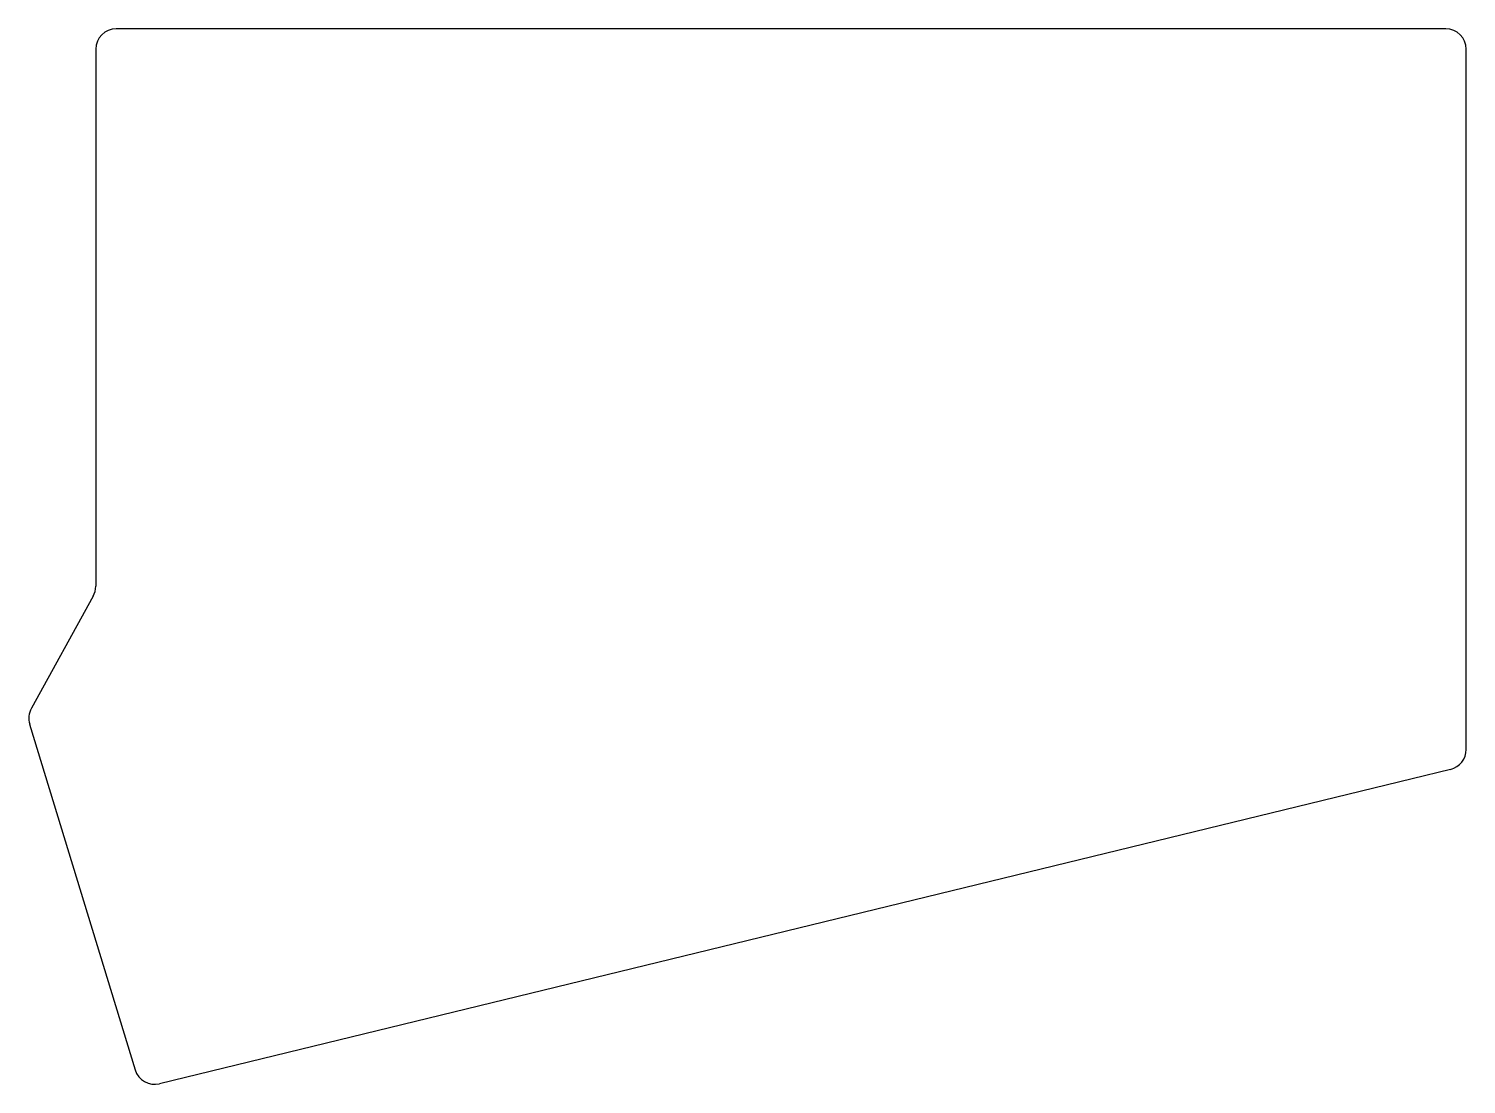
# Model space of a CAD drawing. Header units: millimetres. Extents: x 310 to 451, y -142 to -38.
import ezdxf

# ---------------------------------------------------------------- set-up
doc = ezdxf.new("R2010")
doc.units = ezdxf.units.MM

msp = doc.modelspace()

# ---------------------------------------------------------------- linework, layer by layer
for p, q in [((449, -38.5), (319, -38.5)), ((317, -40.5), (317, -92.98)), ((451, -108.93), (451, -40.5)), ((316.75, -93.95), (310.7, -104.9)), ((310.53, -106.45), (320.85, -140.23)), ((323.24, -141.59), (449.47, -110.87))]:
    msp.add_line(p, q)
for centre, start, end in [((319, -40.5), 90, 180), ((449, -40.5), 0, 90), ((315, -92.98), 331.0637, 0), ((312.45, -105.87), 151.0637, 196.9872), ((449, -108.93), 283.6766, 0), ((322.76, -139.65), 196.9872, 283.6766)]:
    msp.add_arc(centre, 2, start, end)

doc.saveas('drawing.dxf')
